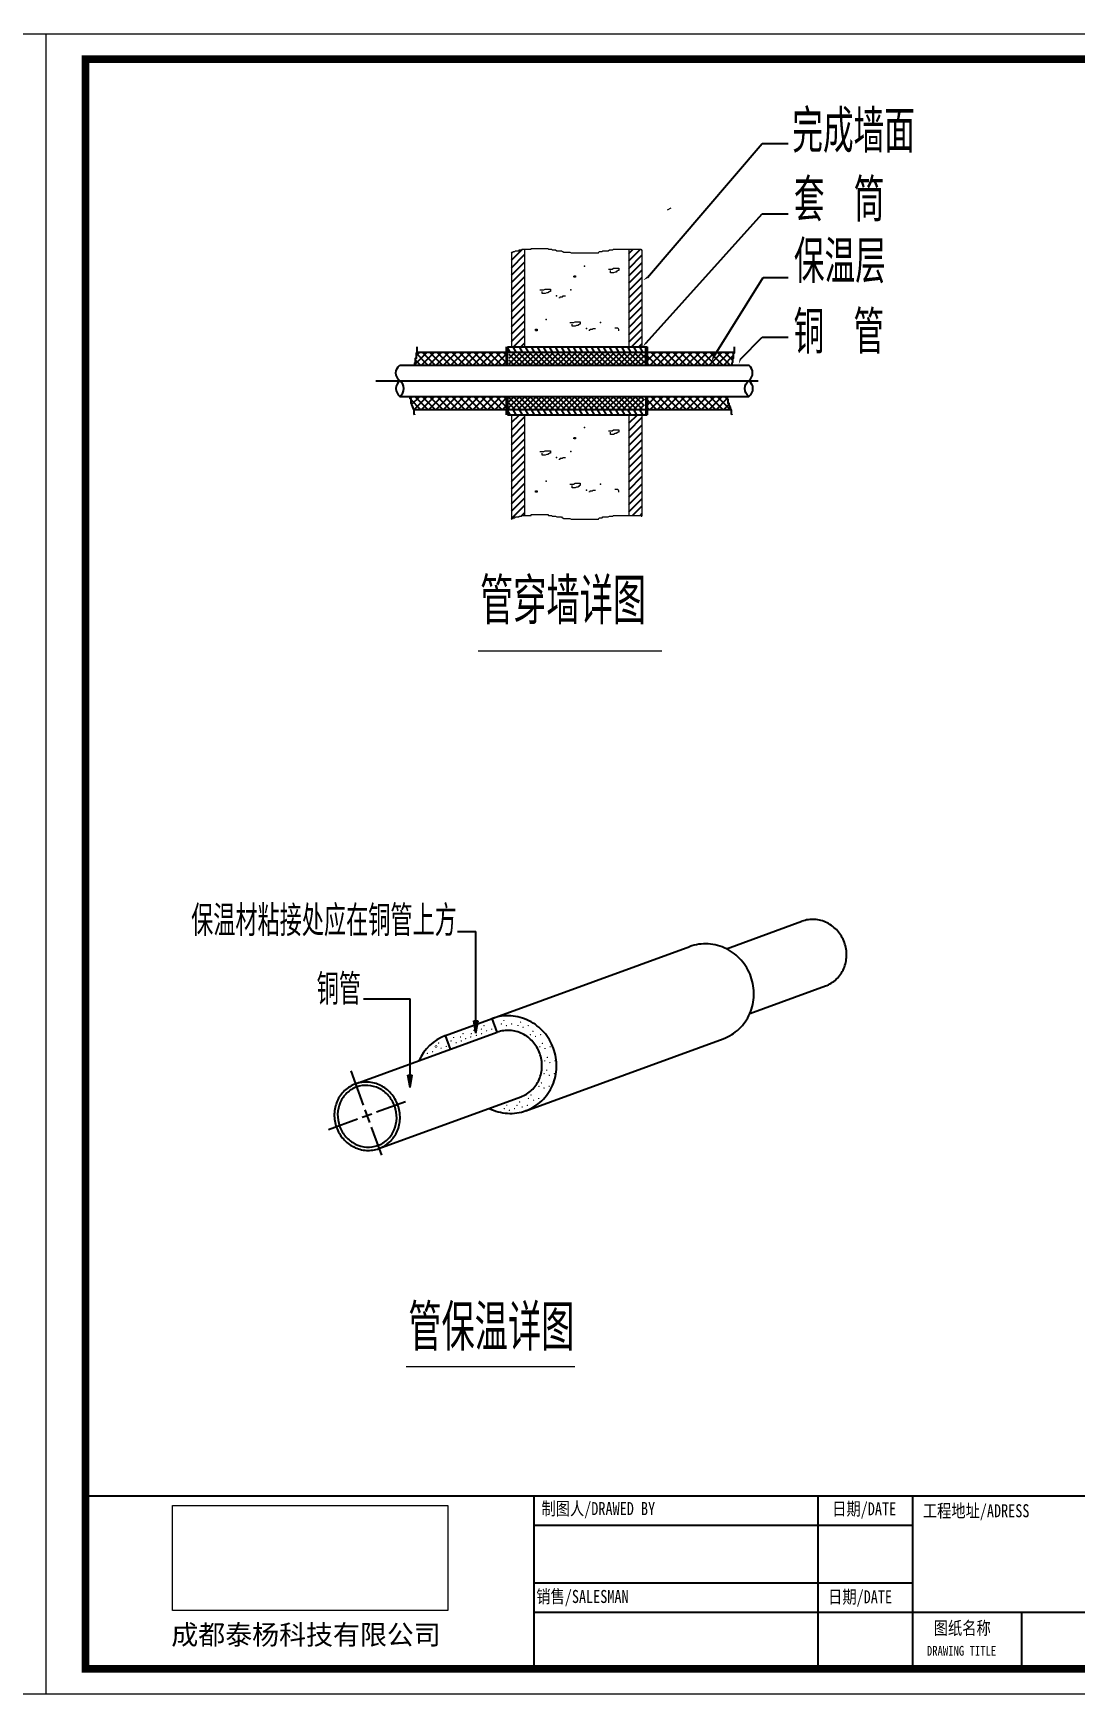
# Model space of a CAD drawing. Header units: millimetres. Extents: x -5096 to 255006, y -2833 to 77941.
# Drawn here: x 135214 to 148398, y 24560 to 45579 of the extents above; entities that cross this region are included whole.
import ezdxf

# ---------------------------------------------------------------- set-up
doc = ezdxf.new("R2010")
doc.units = ezdxf.units.MM
for name, color, linetype in [('DUCT', 1, 'Continuous'), ('F-4', 4, 'Continuous'), ('墙体线', 8, 'Continuous'), ('文字', 7, 'Continuous')]:
    doc.layers.add(name, color=color, linetype=linetype)
for name, color, linetype, lineweight in [('图框', 7, 'Continuous', 0), ('填充', 7, 'Continuous', 9), ('建筑', 7, 'Continuous', 25), ('暖气片', 1, 'Continuous', 5)]:
    doc.layers.add(name, color=color, linetype=linetype, lineweight=lineweight)
doc.styles.add('-宋体', font='', dxfattribs={"width": 0.8})
doc.styles.add('_TCH_DIM', font='SIMPLEX', dxfattribs={"bigfont": 'GBCBIG'})
doc.styles.add('GS-标注', font='')
doc.styles.add('宋体', font='simhei.ttf', dxfattribs={"width": 0.8})
doc.styles.get('-宋体').set_extended_font_data('SimSun')
doc.styles.get('GS-标注').set_extended_font_data('SimSun')
picture_1 = doc.add_image_def('image1.png', size_in_pixel=(1086, 414))

# ---------------------------------------------------------------- blocks, each defined once
blk = doc.blocks.new('*X103')
at = {"color": 0}
for p, q in [((823.52, 252.18), (826.82, 255.48)), ((823.52, 255.01), (823.99, 255.48)), ((824.65, 250.48), (829.65, 255.48)), ((829.98, 250.48), (824.98, 255.48)), ((827.48, 250.48), (832.48, 255.48)), ((832.81, 250.48), (827.81, 255.48)), ((830.31, 250.48), (835.31, 255.48)), ((835.64, 250.48), (830.64, 255.48)), ((833.13, 250.48), (838.13, 255.48)), ((838.47, 250.48), (833.47, 255.48)), ((835.96, 250.48), (840.96, 255.48)), ((841.29, 250.48), (836.29, 255.48)), ((838.79, 250.48), (843.79, 255.48)), ((844.12, 250.48), (839.12, 255.48)), ((841.62, 250.48), (846.62, 255.48)), ((846.95, 250.48), (841.95, 255.48)), ((844.45, 250.48), (849.45, 255.48)), ((849.78, 250.48), (844.78, 255.48)), ((847.28, 250.48), (852.28, 255.48)), ((852.61, 250.48), (847.61, 255.48)), ((855.44, 250.48), (850.44, 255.48)), ((854.55, 254.19), (853.26, 255.48)), ((827.15, 250.48), (823.52, 254.11)), ((824.32, 250.48), (823.52, 251.28)), ((850.11, 250.48), (854.28, 254.65)), ((852.93, 250.48), (854.87, 252.41))]:
    blk.add_line(p, q, dxfattribs=at)
blk = doc.blocks.new('*X102')
at = {"color": 0}
for p, q in [((823.52, 269.15), (826.85, 272.48)), ((823.52, 271.98), (824.02, 272.48)), ((827.12, 267.48), (823.52, 271.08)), ((824.29, 267.48), (823.52, 268.25)), ((824.68, 267.48), (829.68, 272.48)), ((829.95, 267.48), (824.95, 272.48)), ((827.51, 267.48), (832.51, 272.48)), ((832.78, 267.48), (827.78, 272.48)), ((830.34, 267.48), (835.34, 272.48)), ((835.61, 267.48), (830.61, 272.48)), ((833.16, 267.48), (838.16, 272.48)), ((838.44, 267.48), (833.44, 272.48)), ((835.99, 267.48), (840.99, 272.48)), ((841.26, 267.48), (836.26, 272.48)), ((838.82, 267.48), (843.82, 272.48)), ((844.09, 267.48), (839.09, 272.48)), ((841.65, 267.48), (846.65, 272.48)), ((846.92, 267.48), (841.92, 272.48)), ((844.48, 267.48), (849.48, 272.48)), ((849.75, 267.48), (844.75, 272.48)), ((847.31, 267.48), (852.31, 272.48)), ((852.58, 267.48), (847.58, 272.48)), ((850.13, 267.48), (855.13, 272.48)), ((855.41, 267.48), (850.41, 272.48)), ((852.96, 267.48), (856.59, 271.11)), ((856.31, 269.4), (853.24, 272.48)), ((855.79, 267.48), (855.99, 267.68)), ((856.59, 271.95), (856.06, 272.48))]:
    blk.add_line(p, q, dxfattribs=at)
blk = doc.blocks.new('*X107')
at = {"color": 0}
for p, q in [((816.52, 245.18), (819.82, 248.48)), ((816.52, 248.01), (816.99, 248.48)), ((816.52, 242.35), (821.52, 247.35)), ((816.52, 239.52), (821.52, 244.52)), ((816.52, 236.69), (821.52, 241.69)), ((816.52, 233.86), (821.52, 238.86)), ((816.52, 231.03), (821.52, 236.03)), ((816.52, 228.21), (821.52, 233.21)), ((816.52, 225.38), (821.52, 230.38)), ((816.52, 222.55), (821.52, 227.55)), ((816.52, 219.72), (821.52, 224.72)), ((816.52, 216.89), (821.52, 221.89)), ((816.52, 214.06), (821.52, 219.06)), ((816.52, 211.24), (821.52, 216.24)), ((817.99, 209.87), (821.52, 213.41)), ((820.81, 209.87), (821.52, 210.58))]:
    blk.add_line(p, q, dxfattribs=at)
blk = doc.blocks.new('*X101')
at = {"color": 0}
for p, q in [((732.62, 254.61), (733.48, 255.48)), ((733.19, 252.35), (736.31, 255.48)), ((734.14, 250.48), (739.14, 255.48)), ((739.47, 250.48), (734.47, 255.48)), ((736.97, 250.48), (741.97, 255.48)), ((742.3, 250.48), (737.3, 255.48)), ((739.8, 250.48), (744.8, 255.48)), ((745.13, 250.48), (740.13, 255.48)), ((742.63, 250.48), (747.63, 255.48)), ((747.96, 250.48), (742.96, 255.48)), ((745.45, 250.48), (750.45, 255.48)), ((750.78, 250.48), (745.78, 255.48)), ((748.28, 250.48), (753.28, 255.48)), ((753.61, 250.48), (748.61, 255.48)), ((751.11, 250.48), (756.11, 255.48)), ((756.44, 250.48), (751.44, 255.48)), ((753.94, 250.48), (758.94, 255.48)), ((759.27, 250.48), (754.27, 255.48)), ((756.77, 250.48), (761.77, 255.48)), ((762.1, 250.48), (757.1, 255.48)), ((759.6, 250.48), (764.6, 255.48)), ((764.93, 250.48), (759.93, 255.48)), ((762.42, 250.48), (767.42, 255.48)), ((767.75, 250.48), (762.75, 255.48)), ((769.52, 251.54), (765.58, 255.48)), ((769.52, 254.37), (768.41, 255.48)), ((736.64, 250.48), (732.85, 254.27)), ((765.25, 250.48), (769.52, 254.75)), ((768.08, 250.48), (769.52, 251.92))]:
    blk.add_line(p, q, dxfattribs=at)
blk = doc.blocks.new('*X100')
at = {"color": 0}
for p, q in [((734.29, 267.6), (739.17, 272.48)), ((736.61, 267.48), (734.61, 269.48)), ((734.89, 271.03), (736.34, 272.48)), ((739.44, 267.48), (734.9, 272.02)), ((737, 267.48), (742, 272.48)), ((742.27, 267.48), (737.27, 272.48)), ((739.83, 267.48), (744.83, 272.48)), ((745.1, 267.48), (740.1, 272.48)), ((742.65, 267.48), (747.65, 272.48)), ((747.93, 267.48), (742.93, 272.48)), ((745.48, 267.48), (750.48, 272.48)), ((750.75, 267.48), (745.75, 272.48)), ((748.31, 267.48), (753.31, 272.48)), ((753.58, 267.48), (748.58, 272.48)), ((751.14, 267.48), (756.14, 272.48)), ((756.41, 267.48), (751.41, 272.48)), ((753.97, 267.48), (758.97, 272.48)), ((759.24, 267.48), (754.24, 272.48)), ((756.8, 267.48), (761.8, 272.48)), ((762.07, 267.48), (757.07, 272.48)), ((759.63, 267.48), (764.63, 272.48)), ((764.9, 267.48), (759.9, 272.48)), ((762.45, 267.48), (767.45, 272.48)), ((767.73, 267.48), (762.73, 272.48)), ((765.28, 267.48), (769.52, 271.72)), ((769.52, 268.51), (765.55, 272.48)), ((768.11, 267.48), (769.52, 268.89)), ((769.52, 271.34), (768.38, 272.48))]:
    blk.add_line(p, q, dxfattribs=at)
blk = doc.blocks.new('*X106')
at = {"color": 0}
for p, q in [((771.52, 245.43), (774.57, 248.48)), ((771.52, 248.26), (771.74, 248.48)), ((771.52, 242.6), (776.52, 247.6)), ((771.52, 239.78), (776.52, 244.78)), ((771.52, 236.95), (776.52, 241.95)), ((771.52, 234.12), (776.52, 239.12)), ((771.52, 231.29), (776.52, 236.29)), ((771.52, 228.46), (776.52, 233.46)), ((771.52, 225.63), (776.52, 230.63)), ((771.52, 222.8), (776.52, 227.8)), ((771.52, 219.98), (776.52, 224.98)), ((771.52, 217.15), (776.52, 222.15)), ((771.52, 214.32), (776.52, 219.32)), ((771.52, 211.49), (776.52, 216.49)), ((771.52, 208.66), (776.52, 213.66)), ((775.28, 209.59), (776.52, 210.83))]:
    blk.add_line(p, q, dxfattribs=at)
blk = doc.blocks.new('*X99')
at = {"color": 0}
for p, q in [((771.06, 248.48), (769.91, 250.48)), ((773.37, 248.48), (772.22, 250.48)), ((775.68, 248.48), (774.53, 250.48)), ((777.99, 248.48), (776.84, 250.48)), ((780.3, 248.48), (779.15, 250.48)), ((782.61, 248.48), (781.46, 250.48)), ((784.92, 248.48), (783.77, 250.48)), ((787.23, 248.48), (786.07, 250.48)), ((789.54, 248.48), (788.38, 250.48)), ((791.85, 248.48), (790.69, 250.48)), ((794.16, 248.48), (793, 250.48)), ((796.47, 248.48), (795.31, 250.48)), ((798.78, 248.48), (797.62, 250.48)), ((801.09, 248.48), (799.93, 250.48)), ((803.4, 248.48), (802.24, 250.48)), ((805.7, 248.48), (804.55, 250.48)), ((808.01, 248.48), (806.86, 250.48)), ((810.32, 248.48), (809.17, 250.48)), ((812.63, 248.48), (811.48, 250.48)), ((814.94, 248.48), (813.79, 250.48)), ((817.25, 248.48), (816.1, 250.48)), ((819.56, 248.48), (818.41, 250.48)), ((821.87, 248.48), (820.72, 250.48)), ((823.52, 249.62), (823.03, 250.48))]:
    blk.add_line(p, q, dxfattribs=at)
blk = doc.blocks.new('*X98')
at = {"color": 0}
for p, q in [((771.06, 272.48), (769.91, 274.48)), ((773.37, 272.48), (772.22, 274.48)), ((775.68, 272.48), (774.53, 274.48)), ((777.99, 272.48), (776.84, 274.48)), ((780.3, 272.48), (779.15, 274.48)), ((782.61, 272.48), (781.46, 274.48)), ((784.92, 272.48), (783.77, 274.48)), ((787.23, 272.48), (786.07, 274.48)), ((789.54, 272.48), (788.38, 274.48)), ((791.85, 272.48), (790.69, 274.48)), ((794.16, 272.48), (793, 274.48)), ((796.47, 272.48), (795.31, 274.48)), ((798.78, 272.48), (797.62, 274.48)), ((801.09, 272.48), (799.93, 274.48)), ((803.4, 272.48), (802.24, 274.48)), ((805.7, 272.48), (804.55, 274.48)), ((808.01, 272.48), (806.86, 274.48)), ((810.32, 272.48), (809.17, 274.48)), ((812.63, 272.48), (811.48, 274.48)), ((814.94, 272.48), (813.79, 274.48)), ((817.25, 272.48), (816.1, 274.48)), ((819.56, 272.48), (818.41, 274.48)), ((821.87, 272.48), (820.72, 274.48)), ((823.52, 273.62), (823.03, 274.48))]:
    blk.add_line(p, q, dxfattribs=at)
blk = doc.blocks.new('*X108')
at = {"color": 0}
for p, q in [((-2652540, -1734751), (-2652331, -1734541)), ((-2652540, -1734645), (-2652437, -1734541)), ((-2652311, -1734791), (-2652540, -1734562)), ((-2652417, -1734791), (-2652540, -1734668)), ((-2652475, -1734791), (-2652225, -1734541)), ((-2652205, -1734791), (-2652455, -1734541)), ((-2652368, -1734791), (-2652118, -1734541)), ((-2652099, -1734791), (-2652349, -1734541)), ((-2652262, -1734791), (-2652012, -1734541)), ((-2651993, -1734791), (-2652243, -1734541)), ((-2652156, -1734791), (-2651906, -1734541)), ((-2651887, -1734791), (-2652137, -1734541)), ((-2652050, -1734791), (-2651800, -1734541)), ((-2651781, -1734791), (-2652031, -1734541)), ((-2651944, -1734791), (-2651694, -1734541)), ((-2651675, -1734791), (-2651925, -1734541)), ((-2651838, -1734791), (-2651588, -1734541)), ((-2651569, -1734791), (-2651819, -1734541)), ((-2651732, -1734791), (-2651482, -1734541)), ((-2651463, -1734791), (-2651713, -1734541)), ((-2651626, -1734791), (-2651376, -1734541)), ((-2651357, -1734791), (-2651607, -1734541)), ((-2651520, -1734791), (-2651270, -1734541)), ((-2651251, -1734791), (-2651501, -1734541)), ((-2651414, -1734791), (-2651164, -1734541)), ((-2651145, -1734791), (-2651395, -1734541)), ((-2651308, -1734791), (-2651058, -1734541)), ((-2651038, -1734791), (-2651288, -1734541)), ((-2651202, -1734791), (-2650952, -1734541)), ((-2650932, -1734791), (-2651182, -1734541)), ((-2651096, -1734791), (-2650846, -1734541)), ((-2650826, -1734791), (-2651076, -1734541)), ((-2650990, -1734791), (-2650740, -1734541)), ((-2650720, -1734791), (-2650970, -1734541)), ((-2650884, -1734791), (-2650634, -1734541)), ((-2650614, -1734791), (-2650864, -1734541)), ((-2650777, -1734791), (-2650527, -1734541)), ((-2650508, -1734791), (-2650758, -1734541)), ((-2650671, -1734791), (-2650421, -1734541)), ((-2650402, -1734791), (-2650652, -1734541)), ((-2650565, -1734791), (-2650315, -1734541)), ((-2650296, -1734791), (-2650546, -1734541)), ((-2650459, -1734791), (-2650209, -1734541)), ((-2650190, -1734791), (-2650440, -1734541)), ((-2650353, -1734791), (-2650103, -1734541)), ((-2650084, -1734791), (-2650334, -1734541)), ((-2650247, -1734791), (-2649997, -1734541)), ((-2649978, -1734791), (-2650228, -1734541)), ((-2650141, -1734791), (-2649940, -1734590)), ((-2649940, -1734723), (-2650122, -1734541)), ((-2650035, -1734791), (-2649940, -1734696)), ((-2649940, -1734617), (-2650016, -1734541)), ((-2652523, -1734791), (-2652540, -1734774))]:
    blk.add_line(p, q, dxfattribs=at)
blk = doc.blocks.new('*X105')
at = {"color": 0}
for p, q in [((816.52, 307.4), (821.03, 311.91)), ((816.52, 310.23), (818.2, 311.91)), ((816.52, 304.57), (821.52, 309.57)), ((816.52, 301.75), (821.52, 306.75)), ((816.52, 298.92), (821.52, 303.92)), ((816.52, 296.09), (821.52, 301.09)), ((816.52, 293.26), (821.52, 298.26)), ((816.52, 290.43), (821.52, 295.43)), ((816.52, 287.6), (821.52, 292.6)), ((816.52, 284.78), (821.52, 289.78)), ((816.52, 281.95), (821.52, 286.95)), ((816.52, 279.12), (821.52, 284.12)), ((816.52, 276.29), (821.52, 281.29)), ((817.54, 274.48), (821.52, 278.46)), ((820.37, 274.48), (821.52, 275.63))]:
    blk.add_line(p, q, dxfattribs=at)
blk = doc.blocks.new('*X104')
at = {"color": 0}
for p, q in [((771.52, 307.66), (775.78, 311.91)), ((771.52, 304.83), (776.52, 309.83)), ((771.52, 302), (776.52, 307)), ((771.6, 310.56), (771.79, 310.75)), ((771.52, 299.17), (776.52, 304.17)), ((771.52, 296.34), (776.52, 301.34)), ((771.52, 293.52), (776.52, 298.52)), ((771.52, 290.69), (776.52, 295.69)), ((771.52, 287.86), (776.52, 292.86)), ((771.52, 285.03), (776.52, 290.03)), ((771.52, 282.2), (776.52, 287.2)), ((771.52, 279.37), (776.52, 284.37)), ((771.52, 276.54), (776.52, 281.54)), ((772.28, 274.48), (776.52, 278.72)), ((775.11, 274.48), (776.52, 275.89))]:
    blk.add_line(p, q, dxfattribs=at)

msp = doc.modelspace()

# ---------------------------------------------------------------- linework, layer by layer
at = {"color": 7}
for p, q in [((142987.5, 42489.9), (144442.7, 44182.1)), ((144442.7, 44182.1), (144768.3, 44182.1)), ((142971.2, 41662.8), (144441.3, 43293.7)), ((144441.3, 43293.7), (144768.3, 43293.7)), ((143824.1, 41480.3), (144452.6, 42489.9)), ((144452.6, 42489.9), (144768.3, 42489.9)), ((144166.4, 41457.1), (144440.9, 41733.7)), ((144440.9, 41733.7), (144768.3, 41733.7)), ((140068.6, 41545.5), (144084.7, 41545.5)), ((140028, 40819.5), (144044.1, 40819.5)), ((140584.5, 34214.5), (140817.3, 34214.5)), ((140817.3, 32929.3), (140817.3, 34214.5)), ((140431.9, 32899.2), (143523.7, 34024.5)), ((139394.1, 33363.1), (139983.4, 33363.1)), ((139983.4, 32242.5), (139983.4, 33363.1)), ((140789.6, 33086.5), (140845, 33086.5)), ((140817.3, 32929.3), (140789.6, 33086.5)), ((140817.3, 32929.3), (140845, 33086.5)), ((141088.4, 32941.3), (141025.2, 33115.1)), ((140495.1, 32725.4), (140431.9, 32899.2)), ((141448.2, 31948.9), (143946.8, 32858.3)), ((139955.6, 32399.8), (140011.1, 32399.8)), ((139983.4, 32242.5), (139955.6, 32399.8)), ((139983.4, 32242.5), (140011.1, 32399.8))]:
    msp.add_line(p, q, dxfattribs=at)
at = {"color": 8, "lineweight": 0}
for p, q in [((141268, 42799.2), (141268, 41611.5)), ((141433, 42846.8), (141433, 41611.5)), ((142753, 42846.8), (142753, 41611.5)), ((142918, 42837.5), (142918, 41611.5)), ((141268, 40753.5), (141268, 39431.9)), ((141433, 40753.5), (141433, 39479.5)), ((142753, 40753.5), (142753, 39479.5)), ((142918, 40753.5), (142918, 39470.2))]:
    msp.add_line(p, q, dxfattribs=at)
at = {"color": 0, "const_width": 100}
msp.add_lwpolyline([(163531.5, 45251.3), (163531.5, 24887.5), (135876.1, 24887.5), (135876.1, 45251.3), (163531.5, 45251.3)], dxfattribs=at)
at = {"color": 8, "lineweight": 0}
for points in [[(141268, 42799.2), (141270.6, 42799.2), (141270.6, 42808.5), (141289.2, 42808.5), (141289.2, 42817.8), (141309, 42817.8), (141318.3, 42828.2), (141365.9, 42828.2), (141365.9, 42837.5), (141394.9, 42837.5), (141404.2, 42846.8), (141433, 42846.8)], [(141433, 42846.8), (141518.1, 42846.8), (141518.1, 42856.1), (141728.4, 42856.1), (141737.7, 42846.8), (141776, 42846.8), (141785.3, 42837.5), (141823.7, 42837.5), (141843.4, 42828.2), (141900.4, 42828.2), (141909.7, 42817.8), (141918.9, 42817.8), (141928.2, 42808.5), (142004.9, 42808.5), (142024.7, 42799.2), (142367.4, 42799.2), (142376.7, 42817.8), (142415.1, 42817.8), (142424.4, 42828.2), (142491.8, 42828.2), (142510.3, 42837.5), (142548.7, 42837.5), (142558, 42846.8), (142753, 42846.8)], [(142753, 42846.8), (142911.2, 42846.8), (142911.2, 42837.5), (142918, 42837.5)], [(142050.2, 42500.8), (142059.5, 42500.8), (142059.5, 42510.1), (142079.3, 42510.1), (142079.3, 42491.5), (142059.5, 42491.5)], [(142494.1, 42594.9), (142540.5, 42594.9), (142560.3, 42605.4), (142625.4, 42605.4), (142625.4, 42576.3), (142616.1, 42576.3), (142606.8, 42567), (142597.5, 42567), (142597.5, 42557.7), (142578.9, 42557.7), (142560.3, 42548.4), (142522, 42548.4), (142522, 42576.3)], [(141628.7, 42331.1), (141675.2, 42331.1), (141695, 42341.6), (141760, 42341.6), (141760, 42312.5), (141750.7, 42312.5), (141741.4, 42303.2), (141732.2, 42303.2), (141732.2, 42294), (141713.6, 42294), (141695, 42284.7), (141656.6, 42284.7), (141656.6, 42312.5)], [(141875.1, 42227.7), (141875.1, 42237), (141884.4, 42237), (141884.4, 42246.3), (141913.4, 42246.3), (141922.7, 42255.6), (141950.6, 42255.6)], [(141564, 41824.9), (141573.3, 41824.9), (141573.3, 41834.1), (141593, 41834.1), (141593, 41815.6), (141573.3, 41815.6)], [(142007.8, 41919), (142054.3, 41919), (142074.1, 41929.4), (142139.1, 41929.4), (142139.1, 41900.4), (142129.8, 41900.4), (142120.5, 41891.1), (142111.2, 41891.1), (142111.2, 41881.8), (142092.7, 41881.8), (142074.1, 41872.5), (142035.7, 41872.5), (142035.7, 41900.4)], [(142254.2, 41815.6), (142254.2, 41824.9), (142263.4, 41824.9), (142263.4, 41834.1), (142292.5, 41834.1), (142301.8, 41843.4), (142329.7, 41843.4)], [(142574.8, 41853.9), (142613.2, 41853.9), (142622.5, 41834.1), (142622.5, 41815.6)], [(142050.2, 40456.5), (142059.5, 40456.5), (142059.5, 40465.8), (142079.3, 40465.8), (142079.3, 40447.2), (142059.5, 40447.2)], [(142494.1, 40550.6), (142540.5, 40550.6), (142560.3, 40561), (142625.4, 40561), (142625.4, 40532), (142616.1, 40532), (142606.8, 40522.7), (142597.5, 40522.7), (142597.5, 40513.4), (142578.9, 40513.4), (142560.3, 40504.1), (142522, 40504.1), (142522, 40532)], [(141628.7, 40286.8), (141675.2, 40286.8), (141695, 40297.2), (141760, 40297.2), (141760, 40268.2), (141750.7, 40268.2), (141741.4, 40258.9), (141732.2, 40258.9), (141732.2, 40249.6), (141713.6, 40249.6), (141695, 40240.3), (141656.6, 40240.3), (141656.6, 40268.2)], [(141875.1, 40183.4), (141875.1, 40192.7), (141884.4, 40192.7), (141884.4, 40202), (141913.4, 40202), (141922.7, 40211.3), (141950.6, 40211.3)], [(141564, 39780.5), (141573.3, 39780.5), (141573.3, 39789.8), (141593, 39789.8), (141593, 39771.2), (141573.3, 39771.2)], [(142007.8, 39874.6), (142054.3, 39874.6), (142074.1, 39885.1), (142139.1, 39885.1), (142139.1, 39856), (142129.8, 39856), (142120.5, 39846.7), (142111.2, 39846.7), (142111.2, 39837.4), (142092.7, 39837.4), (142074.1, 39828.1), (142035.7, 39828.1), (142035.7, 39856)], [(142254.2, 39771.2), (142254.2, 39780.5), (142263.4, 39780.5), (142263.4, 39789.8), (142292.5, 39789.8), (142301.8, 39799.1), (142329.7, 39799.1)], [(142574.8, 39809.6), (142613.2, 39809.6), (142622.5, 39789.8), (142622.5, 39771.2)], [(141268, 39431.9), (141270.6, 39431.9), (141270.6, 39441.2), (141289.2, 39441.2), (141289.2, 39450.5), (141309, 39450.5), (141318.3, 39460.9), (141365.9, 39460.9), (141365.9, 39470.2), (141394.9, 39470.2), (141404.2, 39479.5), (141433, 39479.5)], [(141433, 39479.5), (141518.1, 39479.5), (141518.1, 39488.8), (141728.4, 39488.8), (141737.7, 39479.5), (141776, 39479.5), (141785.3, 39470.2), (141823.7, 39470.2), (141843.4, 39460.9), (141900.4, 39460.9), (141909.7, 39450.5), (141918.9, 39450.5), (141928.2, 39441.2), (142004.9, 39441.2), (142024.7, 39431.9), (142367.4, 39431.9), (142376.7, 39450.5), (142415.1, 39450.5), (142424.4, 39460.9), (142491.8, 39460.9), (142510.3, 39470.2), (142548.7, 39470.2), (142558, 39479.5), (142753, 39479.5)], [(142753, 39479.5), (142911.2, 39479.5), (142911.2, 39470.2), (142918, 39470.2)]]:
    msp.add_lwpolyline(points, dxfattribs=at)
at = {"color": 7}
for points in [[(140068.6, 41545.5), (140068.6, 41530.4), (140059.3, 41530.4), (140059.3, 41464.2), (140050, 41464.2), (140050, 41415.4), (140039.5, 41406.1), (140039.5, 41380.5)], [(140068.6, 41611.5), (140068.6, 41545.5)], [(144084.7, 41545.5), (144084.7, 41530.4), (144075.4, 41530.4), (144075.4, 41464.2), (144066.1, 41464.2), (144066.1, 41415.4), (144055.7, 41406.1), (144055.7, 41380.5)], [(144084.7, 41611.5), (144084.7, 41545.5)], [(139982.6, 40984.5), (139982.6, 40957.6), (139991.9, 40948.3), (139991.9, 40900.6), (140002.3, 40900.6), (140002.3, 40882.1), (140011.6, 40871.6), (140011.6, 40853), (140020.9, 40853), (140020.9, 40834.4), (140028, 40819.5)], [(140028, 40819.5), (140030.2, 40814.7), (140030.2, 40767), (140039.5, 40757.7), (140039.5, 40753.5)], [(143998.7, 40984.5), (143998.7, 40957.6), (144008, 40948.3), (144008, 40900.6), (144018.5, 40900.6), (144018.5, 40882.1), (144027.8, 40871.6), (144027.8, 40853), (144037.1, 40853), (144037.1, 40834.4), (144044.1, 40819.5)], [(144044.1, 40819.5), (144046.4, 40814.7), (144046.4, 40767), (144055.7, 40757.7), (144055.7, 40753.5)]]:
    msp.add_lwpolyline(points, dxfattribs=at)
for points in [[(143946.8, 32858.3, 0.0005799), (143948, 32858.8, 0.1032245), (144148.7, 32983.1, 0.1003275), (144285.3, 33178.6, 0.0964851), (144336.6, 33409.9, 0.0939334), (144298, 33646.2, 0.0939334), (144175.6, 33852.1, 0.0964851), (143987.7, 33996.4, 0.1003275), (143757.3, 34058.2, 0.1032245), (143523.7, 34024.5, 0.1032245)], [(140985.7, 31977.4, 0.1002278), (141215.9, 31915.7, 0.1032245), (141449.5, 31949.4, 0.1032245), (141650.1, 32073.7, 0.1003275), (141786.8, 32269.2, 0.0964851), (141838, 32500.5, 0.0939334), (141799.5, 32736.9, 0.0939334), (141677.1, 32942.7, 0.0964851), (141489.1, 33087, 0.1003275), (141258.8, 33148.9, 0.1032245), (141025.2, 33115.1, 0.1032245)], [(140431.9, 32899.2, 0.208755), (140097, 32580.5, 0.1032245)], [(141386.2, 32123.2, 0.1032245), (141522.6, 32207.7, 0.1003275), (141617.2, 32342.9, 0.0964851), (141653.1, 32505.2, 0.0939334), (141625.7, 32673.6, 0.0939334), (141538.5, 32820.3, 0.0964851), (141406.6, 32921.5, 0.1003275), (141247.3, 32964.3, 0.1032245), (141088.4, 32941.3, 0.1032245)]]:
    msp.add_lwpolyline(points, format="xyb", dxfattribs=at)
at = {"color": 7, "const_width": 8.21}
for points in [[(140915.6, 33023.6, 1), (140923.8, 33023.6, 1)], [(141135.3, 33046.5, 1), (141143.6, 33046.5, 1)], [(141167.7, 33089.8, 1), (141176, 33089.8, 1)], [(141200.1, 33024.9, 1), (141208.4, 33024.9, 1)], [(141264.9, 33046.5, 1), (141273.2, 33046.5, 1)], [(141346.2, 33025.9, 1), (141354.4, 33025.9, 1)], [(141378.6, 33069.1, 1), (141386.8, 33069.1, 1)], [(141411, 33004.2, 1), (141419.2, 33004.2, 1)], [(141475.8, 33025.9, 1), (141484, 33025.9, 1)], [(140341, 32804.3, 1), (140349.3, 32804.3, 1)], [(140498.8, 32831.4, 1), (140507, 32831.4, 1)], [(140531.2, 32874.7, 1), (140539.4, 32874.7, 1)], [(140563.6, 32809.8, 1), (140571.8, 32809.8, 1)], [(140618.7, 32881.1, 1), (140626.9, 32881.1, 1)], [(140628.4, 32831.4, 1), (140636.6, 32831.4, 1)], [(140651.1, 32924.3, 1), (140659.3, 32924.3, 1)], [(140683.5, 32859.5, 1), (140691.7, 32859.5, 1)], [(140748.3, 32881.1, 1), (140756.5, 32881.1, 1)], [(140755.1, 32922.4, 1), (140763.3, 32922.4, 1)], [(140787.5, 32965.7, 1), (140795.7, 32965.7, 1)], [(140819.9, 32900.8, 1), (140828.1, 32900.8, 1)], [(140883.2, 32980.4, 1), (140891.4, 32980.4, 1)], [(140884.7, 32922.4, 1), (140892.9, 32922.4, 1)], [(140948, 32958.7, 1), (140956.2, 32958.7, 1)], [(141012.8, 32980.4, 1), (141021, 32980.4, 1)], [(141503.2, 32910, 1), (141511.4, 32910, 1)], [(141535.6, 32953.3, 1), (141543.8, 32953.3, 1)], [(141568, 32888.4, 1), (141576.2, 32888.4, 1)], [(141632.8, 32910, 1), (141641, 32910, 1)], [(141655.5, 32800.2, 1), (141663.7, 32800.2, 1)], [(140199.8, 32673.3, 1), (140208, 32673.3, 1)], [(140264.6, 32694.9, 1), (140272.8, 32694.9, 1)], [(140373.4, 32739.5, 1), (140381.7, 32739.5, 1)], [(140438.2, 32761.1, 1), (140446.5, 32761.1, 1)], [(141623.1, 32757, 1), (141631.3, 32757, 1)], [(141685.1, 32579.1, 1), (141693.3, 32579.1, 1)], [(141687.9, 32735.4, 1), (141696.1, 32735.4, 1)], [(141717.5, 32622.3, 1), (141725.7, 32622.3, 1)], [(141752.7, 32757, 1), (141760.9, 32757, 1)], [(141814.7, 32579.1, 1), (141822.9, 32579.1, 1)], [(141676.8, 32417.7, 1), (141685.1, 32417.7, 1)], [(141709.2, 32461, 1), (141717.5, 32461, 1)], [(141741.6, 32396.1, 1), (141749.9, 32396.1, 1)], [(141749.9, 32557.5, 1), (141758.1, 32557.5, 1)], [(141806.4, 32417.7, 1), (141814.7, 32417.7, 1)], [(141610.7, 32256.4, 1), (141618.9, 32256.4, 1)], [(141643.1, 32299.6, 1), (141651.3, 32299.6, 1)], [(141675.5, 32234.8, 1), (141683.7, 32234.8, 1)], [(141740.3, 32256.4, 1), (141748.5, 32256.4, 1)], [(141172.5, 31975.1, 1), (141180.8, 31975.1, 1)], [(141205, 32018.3, 1), (141213.2, 32018.3, 1)], [(141237.4, 31953.5, 1), (141245.6, 31953.5, 1)], [(141302.2, 31975.1, 1), (141310.4, 31975.1, 1)], [(141333.8, 32016.5, 1), (141342, 32016.5, 1)], [(141366.2, 32059.7, 1), (141374.4, 32059.7, 1)], [(141398.6, 31994.9, 1), (141406.8, 31994.9, 1)], [(141463.4, 32016.5, 1), (141471.6, 32016.5, 1)], [(141478.4, 32103.3, 1), (141486.6, 32103.3, 1)], [(141510.8, 32146.6, 1), (141519, 32146.6, 1)], [(141543.2, 32081.7, 1), (141551.4, 32081.7, 1)], [(141608, 32103.3, 1), (141616.2, 32103.3, 1)]]:
    msp.add_lwpolyline(points, format="xyb", close=True, dxfattribs=at)
at = {"color": 8, "lineweight": 0}
for p in [(142192.7, 42633.7), (141836.5, 42256.8), (142017.4, 42332.2), (141706.4, 41957.7), (142215.6, 41844.6), (142396.5, 41920), (142192.7, 40589.3), (141836.5, 40212.4), (142017.4, 40287.8), (141706.4, 39913.4), (142215.6, 39800.2), (142396.5, 39875.7)]:
    msp.add_point(p, dxfattribs=at)
at = {"color": 7}
for points in [[(142993.7, 42480.8), (142981.3, 42498.9), (142933.1, 42452.6)], [(142979.8, 41655.9), (142962.7, 41669.7), (142929.7, 41611.5)], [(143834.2, 41475.8), (143814.1, 41484.7), (143797.3, 41420)], [(144176.7, 41453.4), (144156, 41460.7), (144144.5, 41394.8)]]:
    msp.add_solid(points, dxfattribs=at)
at = {"layer": 'DUCT', "color": 34}
for p, q in [((139855.4, 41380.5), (144270.4, 41380.5)), ((139549.5, 41182.5), (144390.1, 41182.5)), ((139855.4, 40984.5), (144270.4, 40984.5)), ((143987.5, 33996.5), (144944.4, 34344.8)), ((144285.3, 33178.3), (145242.2, 33526.6)), ((139292.4, 32287.6), (141088.4, 32941.3)), ((139232.8, 32451.7), (139390.5, 32018.2)), ((139412.2, 31958.7), (139470.5, 31798.5)), ((139924.4, 32061.7), (139557.8, 31928.3)), ((139590.2, 31469.5), (141386.2, 32123.2)), ((139320.2, 31841.8), (138953.6, 31708.4)), ((139498.1, 31906.5), (139379.8, 31863.5)), ((139492.2, 31738.9), (139620.8, 31385.4))]:
    msp.add_line(p, q, dxfattribs=at)
for points in [[(139855.4, 41182.5, 0.5013528), (139855.4, 40984.5, 0.5013528), (139855.4, 41182.5, -0.5013528), (139855.4, 41380.5, -0.5013528)], [(144270.4, 41182.5, -0.5013528), (144270.4, 40984.5, -0.5013528), (144270.4, 41182.5, 0.5013528), (144270.4, 41380.5, 0.5013528)], [(145242.2, 33526.6, 0.1032246), (145378.6, 33611.2, 0.1003275), (145473.2, 33746.4, 0.0964851), (145509.1, 33908.6, 0.0939334), (145481.6, 34077, 0.0939334), (145394.4, 34223.7, 0.0964851), (145262.6, 34324.9, 0.1003275), (145103.2, 34367.7, 0.1032247), (144944.4, 34344.8, 0.1032245)]]:
    msp.add_lwpolyline(points, format="xyb", dxfattribs=at)
at = {"layer": 'DUCT', "color": 34, "const_width": 23.8}
msp.add_lwpolyline([(140308.6, 32761.1, 1), (140316.8, 32761.1, 1)], format="xyb", close=True, dxfattribs=at)
at = {"layer": 'DUCT', "color": 34}
for points in [[(139053, 31737.2, 0.0939334), (139140.2, 31590.6, 0.0964851), (139272, 31489.4, 0.1003275), (139431.4, 31446.6, 0.1032245), (139590.2, 31469.5, 0.1032245), (139726.6, 31554, 0.1003275), (139821.2, 31689.2, 0.0964851), (139857.1, 31851.5, 0.0939334), (139829.7, 32019.9, 0.0939334), (139742.5, 32166.6, 0.0964851), (139610.6, 32267.8, 0.1003275), (139451.3, 32310.6, 0.1032245), (139292.4, 32287.6, 0.1032245), (139156, 32203.1, 0.1003275), (139061.5, 32067.9, 0.0964851), (139025.5, 31905.6, 0.0939334)], [(139092.5, 31751.6, 0.0939334), (139171.7, 31618.4, 0.0964851), (139290.8, 31527, 0.1003275), (139434, 31488.5, 0.1032245), (139575.9, 31509, 0.1032245), (139697.7, 31584.5, 0.1003275), (139782.7, 31706, 0.0964851), (139815.1, 31852.6, 0.0939334), (139790.2, 32005.5, 0.0939334), (139711, 32138.7, 0.0964851), (139591.9, 32230.2, 0.1003275), (139448.7, 32268.6, 0.1032245), (139306.8, 32248.2, 0.1032245), (139185, 32172.7, 0.1003275), (139100, 32051.1, 0.0964851), (139067.5, 31904.5, 0.0939334)]]:
    msp.add_lwpolyline(points, format="xyb", close=True, dxfattribs=at)
at = {"layer": 'F-4', "color": 5}
for p, q in [((141202, 41611.5), (141202, 41380.5)), ((141218.5, 41611.5), (141433, 41611.5)), ((141433, 41611.5), (142753, 41611.5)), ((142753, 41611.5), (142984, 41611.5)), ((142984, 41611.5), (142984, 41380.5)), ((141202, 40984.5), (141202, 40753.5)), ((142984, 40984.5), (142984, 40753.5)), ((141218.5, 40753.5), (141433, 40753.5)), ((141433, 40753.5), (142753, 40753.5)), ((142753, 40753.5), (142984, 40753.5))]:
    msp.add_line(p, q, dxfattribs=at)
for points in [[(141202, 41611.5), (141202, 41611.5)], [(141218.5, 41380.5), (141218.5, 41611.5)], [(142967.5, 41380.5), (142967.5, 41611.5)], [(141218.5, 40984.5), (141218.5, 40750.4)], [(142967.5, 40984.5), (142967.5, 40753.5)]]:
    msp.add_lwpolyline(points, dxfattribs=at)
at = {"layer": '图框', "color": 8}
msp.add_line((143241.7, 43345.7), (143287.6, 43372.2), dxfattribs=at)
at = {"layer": '填充', "color": 0, "const_width": 19.1}
for points in [[(105676.1, 45569.4), (135376.1, 45569.4), (135376.1, 24569.4), (105676.1, 24569.4)], [(135376.1, 45569.4), (165076.1, 45569.4), (165076.1, 24569.4), (135376.1, 24569.4)]]:
    msp.add_lwpolyline(points, close=True, dxfattribs=at)
at = {"layer": '墙体线', "color": 8}
for p, q in [((135876.1, 27076.3), (154617, 27076.3)), ((141549.9, 27076.3), (141549.9, 24870)), ((145144.7, 27076.3), (145144.7, 24876.3)), ((146344.7, 27076.3), (146344.7, 24876.3)), ((141549.9, 26706.3), (146344.7, 26706.3)), ((141549.9, 25976.3), (146344.7, 25976.3)), ((141549.9, 25606.3), (146344.8, 25606.3)), ((146344.8, 25606.3), (154617, 25606.3)), ((147723.3, 25606.3), (147723.3, 24876.7))]:
    msp.add_line(p, q, dxfattribs=at)
at = {"layer": '建筑', "lineweight": 0}
for points in [[(140847.9, 37765.1), (143169.6, 37765.1)], [(139936.7, 28711.9), (142068.8, 28711.9)]]:
    msp.add_lwpolyline(points, dxfattribs=at)

# ---------------------------------------------------------------- block references
at = {"color": 8, "lineweight": 0, "xscale": 33, "yscale": 33, "zscale": 33}
for name in ['*X104', '*X105', '*X106', '*X107']:
    msp.add_blockref(name, (115807.9, 32553.7), dxfattribs=at)
at = {"color": 7, "xscale": 33, "yscale": 33, "zscale": 33}
for name in ['*X100', '*X102', '*X101', '*X103']:
    msp.add_blockref(name, (115807.9, 32553.7), dxfattribs=at)
at = {"layer": 'F-4', "color": 5}
for name, p, xscale, yscale, zscale in [('*X98', (115807.9, 32553.7), 33, 33, 33), ('*X99', (115807.9, 32553.7), 33, 33, 33), ('*X108', (1891911, 1185781.8), 0.6599999999743886, 0.6599999999743886, 0.6600000000000001)]:
    msp.add_blockref(name, p, dxfattribs=dict(at, xscale=xscale, yscale=yscale, zscale=zscale))
at = {"layer": 'F-4', "color": 5, "xscale": -0.6599999999743886, "yscale": 0.6599999999743886, "zscale": 0.6600000000000001, "rotation": 180}
msp.add_blockref('*X108', (1891911, -1103416.8), dxfattribs=at)

# ---------------------------------------------------------------- texts
at = {"color": 0, "ltscale": 10, "char_height": 165, "attachment_point": 1, "style": '宋体'}
for s, insert in [('{\\fSimSun|b0|i0|c134|p2; 制图人/DRAWED BY }', (141558.3, 26997.9)), ('{\\fSimSun|b0|i0|c134|p2; 日期/DATE\\P }', (145237.7, 26994.7)), ('{\\fSimSun|b0|i0|c134|p2;工程地址/ADRESS}', (146475.1, 26970.3)), ('{\\fSimSun|b0|i0|c134|p2;销售/SALESMAN}', (141582.2, 25885.8)), ('{\\fSimSun|b0|i0|c134|p2; 日期/DATE\\P }', (145185.8, 25881.3))]:
    msp.add_mtext(s, dxfattribs=dict(at, insert=insert))
at = {"color": 0, "linetype": 'ByBlock', "ltscale": 10, "insert": (136962.2, 25444.6), "char_height": 250, "attachment_point": 1, "style": 'GS-标注'}
msp.add_mtext('成都泰杨科技有限公司', dxfattribs=at)
at = {"color": 0, "style": '-宋体'}
for s, insert, char_height, width, attachment_point in [('{\\fSimSun|b0|i0|c134|p2;图纸名称}', (146973.1, 25394.1), 165.471, 1583.895, 5), ('{\\fSimSun|b0|i0|c134|p2;DRAWING TITLE}', (146525.3, 25178.2), 124.104, 1853.924, 1)]:
    msp.add_mtext(s, dxfattribs=dict(at, insert=insert, char_height=char_height, width=width, attachment_point=attachment_point))
at = {"layer": '文字', "style": '_TCH_DIM'}
for s, height, p in [('完成墙面', 538.85, (144822.2, 44068.4)), ('套 筒', 538.85, (144842.5, 43197.9)), ('保温层', 538.85, (144842.5, 42418.5)), ('铜 管', 538.85, (144838, 41526.2)), ('管穿墙详图', 583.76, (140869, 38102.4)), ('保温材粘接处应在铜管上方', 389.173, (137213.2, 34157)), ('铜管', 389.17, (138801.9, 33288.6)), ('管保温详图', 583.76, (139962, 28912.6))]:
    msp.add_text(s, height=height, dxfattribs=at).set_placement(p)

# ---------------------------------------------------------------- pictures from other files: only their frames are drawn
at = {"layer": '暖气片', "color": 0}
image = msp.add_image(picture_1, insert=(136977.2, 25627.9), size_in_units=(3483.5, 1328), dxfattribs=at)
image.dxf.flags = 7

doc.saveas('drawing.dxf')
